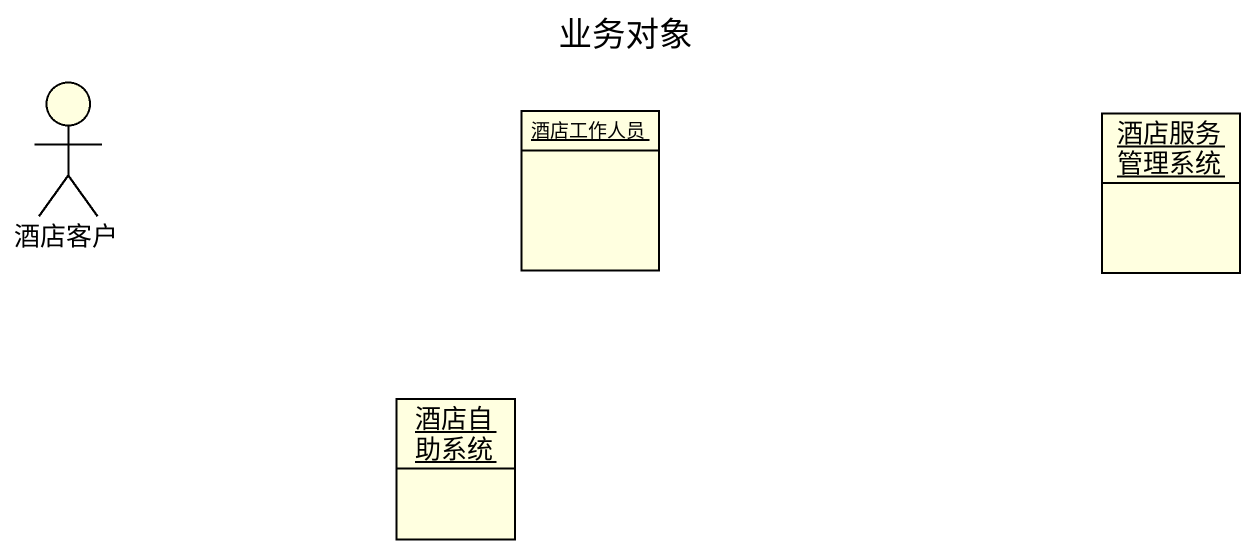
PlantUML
@startuml
title 业务对象
allowmixing
hide circle
hide empty members
actor 酒店客户 #FFFFE0
object 酒店工作人员 #FFFFE0
object 酒店服务管理系统 #FFFFE0
object 酒店自助系统 #FFFFE0
@enduml
